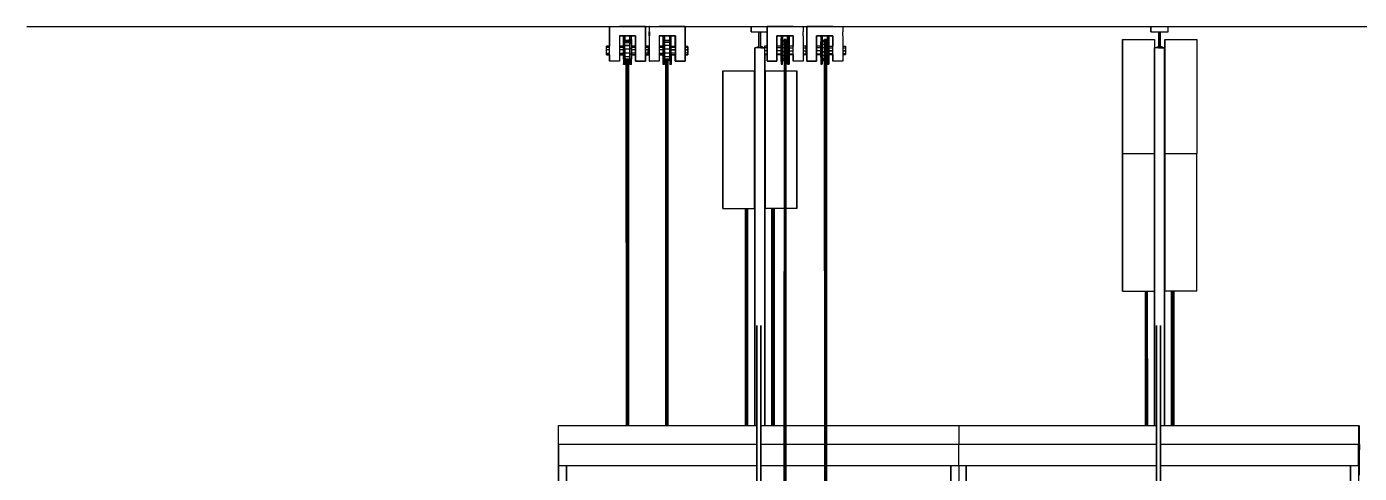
# Model space of a CAD drawing. Extents: x -32 to 51.8, y -51.6 to -5.5.
# Drawn here: x -32.04 to -18.73, y -42.72 to -38.26 of the extents above; entities that cross this region are included whole.
import ezdxf

# ---------------------------------------------------------------- set-up
doc = ezdxf.new("R2010")
doc.units = 0
doc.header["$MEASUREMENT"] = 0
doc.layers.get('0').update_dxf_attribs({"linetype": 'CONTINUOUS'})

msp = doc.modelspace()

# ---------------------------------------------------------------- linework, layer by layer
at = {"linetype": 'ByBlock'}
msp.add_line((-32.039, -38.257), (38.546, -38.257), dxfattribs=at)
for p, q in [((-26.217, -38.309), (-26.217, -38.257)), ((-26.217, -38.257), (-26.118, -38.257)), ((-26.217, -38.257), (-26.217, -38.309)), ((-26.217, -38.257), (-26.217, -38.257)), ((-26.217, -38.309), (-26.217, -38.349)), ((-26.217, -38.349), (-26.217, -38.309)), ((-26.118, -38.257), (-25.956, -38.257)), ((-25.956, -38.257), (-26.118, -38.257)), ((-25.956, -38.257), (-25.857, -38.257)), ((-25.857, -38.257), (-25.956, -38.257)), ((-25.857, -38.257), (-25.857, -38.309)), ((-25.857, -38.309), (-25.857, -38.257)), ((-25.857, -38.257), (-25.857, -38.257)), ((-25.857, -38.309), (-25.857, -38.349)), ((-25.857, -38.349), (-25.857, -38.309)), ((-25.82, -38.257), (-25.82, -38.309)), ((-25.819, -38.257), (-25.82, -38.257)), ((-25.82, -38.349), (-25.82, -38.309)), ((-25.819, -38.309), (-25.819, -38.257)), ((-25.819, -38.257), (-25.721, -38.257)), ((-25.819, -38.309), (-25.819, -38.349)), ((-25.721, -38.257), (-25.559, -38.257)), ((-25.559, -38.257), (-25.721, -38.257)), ((-25.559, -38.257), (-25.46, -38.257)), ((-25.46, -38.257), (-25.559, -38.257)), ((-25.46, -38.257), (-25.46, -38.309)), ((-25.46, -38.309), (-25.46, -38.257)), ((-25.46, -38.257), (-25.46, -38.257)), ((-25.46, -38.309), (-25.46, -38.349)), ((-25.46, -38.349), (-25.46, -38.309)), ((-24.803, -38.257), (-24.803, -38.269)), ((-24.803, -38.269), (-24.803, -38.257)), ((-24.803, -38.269), (-24.803, -38.257)), ((-24.803, -38.257), (-24.803, -38.269)), ((-24.803, -38.257), (-24.803, -38.269)), ((-24.803, -38.269), (-24.803, -38.309)), ((-24.803, -38.309), (-24.803, -38.269)), ((-24.803, -38.309), (-24.803, -38.269)), ((-24.803, -38.269), (-24.803, -38.309)), ((-24.803, -38.269), (-24.803, -38.309)), ((-24.803, -38.309), (-24.803, -38.309)), ((-24.803, -38.309), (-24.803, -38.309)), ((-24.803, -38.309), (-24.644, -38.309)), ((-24.803, -38.309), (-24.803, -38.309)), ((-24.803, -38.309), (-24.803, -38.309)), ((-24.724, -38.309), (-24.724, -38.459)), ((-24.724, -38.459), (-24.724, -38.309)), ((-24.724, -38.309), (-24.724, -38.459)), ((-24.724, -38.309), (-24.724, -38.459)), ((-24.707, -38.459), (-24.707, -38.309)), ((-24.644, -38.257), (-24.644, -38.257)), ((-24.644, -38.257), (-24.644, -38.309)), ((-24.644, -38.309), (-24.644, -38.257)), ((-24.644, -38.257), (-24.644, -38.257)), ((-24.644, -38.257), (-24.644, -38.309)), ((-24.644, -38.309), (-24.644, -38.257)), ((-24.644, -38.257), (-24.545, -38.257)), ((-24.545, -38.257), (-24.644, -38.257)), ((-24.644, -38.257), (-24.644, -38.257)), ((-24.644, -38.349), (-24.644, -38.309)), ((-24.644, -38.309), (-24.644, -38.349)), ((-24.644, -38.349), (-24.644, -38.309)), ((-24.545, -38.257), (-24.383, -38.257)), ((-24.383, -38.257), (-24.545, -38.257)), ((-24.383, -38.257), (-24.284, -38.257)), ((-24.284, -38.257), (-24.284, -38.309)), ((-24.284, -38.349), (-24.284, -38.309)), ((-24.247, -38.257), (-24.247, -38.309)), ((-24.247, -38.309), (-24.247, -38.257)), ((-24.247, -38.257), (-24.246, -38.257)), ((-24.247, -38.349), (-24.247, -38.309)), ((-24.246, -38.257), (-24.246, -38.257)), ((-24.246, -38.257), (-24.246, -38.309)), ((-24.246, -38.309), (-24.246, -38.257)), ((-24.246, -38.257), (-24.148, -38.257)), ((-24.148, -38.257), (-24.246, -38.257)), ((-24.246, -38.257), (-24.246, -38.257)), ((-24.246, -38.309), (-24.246, -38.349)), ((-24.246, -38.349), (-24.246, -38.309)), ((-24.148, -38.257), (-23.986, -38.257)), ((-23.986, -38.257), (-24.148, -38.257)), ((-23.986, -38.257), (-23.887, -38.257)), ((-23.887, -38.257), (-23.887, -38.309)), ((-23.887, -38.349), (-23.887, -38.309)), ((-20.809, -38.257), (-20.809, -38.269)), ((-20.809, -38.269), (-20.809, -38.257)), ((-20.809, -38.269), (-20.809, -38.257)), ((-20.809, -38.269), (-20.809, -38.257)), ((-20.809, -38.257), (-20.809, -38.269)), ((-20.809, -38.257), (-20.809, -38.269)), ((-20.809, -38.269), (-20.809, -38.309)), ((-20.809, -38.309), (-20.809, -38.269)), ((-20.809, -38.309), (-20.809, -38.269)), ((-20.809, -38.309), (-20.809, -38.269)), ((-20.809, -38.269), (-20.809, -38.309)), ((-20.809, -38.269), (-20.809, -38.309)), ((-20.809, -38.309), (-20.809, -38.309)), ((-20.809, -38.309), (-20.809, -38.309)), ((-20.809, -38.309), (-20.809, -38.309)), ((-20.809, -38.309), (-20.636, -38.309)), ((-20.809, -38.309), (-20.809, -38.309)), ((-20.809, -38.309), (-20.809, -38.309)), ((-20.731, -38.459), (-20.731, -38.309)), ((-20.731, -38.309), (-20.731, -38.459)), ((-20.731, -38.309), (-20.731, -38.459)), ((-20.731, -38.309), (-20.731, -38.459)), ((-20.714, -38.459), (-20.714, -38.309)), ((-20.636, -38.269), (-20.636, -38.257)), ((-20.636, -38.309), (-20.636, -38.269)), ((-26.217, -38.453), (-26.246, -38.453)), ((-26.246, -38.461), (-26.246, -38.453)), ((-26.217, -38.461), (-26.246, -38.461)), ((-26.246, -38.49), (-26.246, -38.461)), ((-26.246, -38.461), (-26.217, -38.461)), ((-26.217, -38.603), (-26.217, -38.349)), ((-26.217, -38.349), (-26.217, -38.453)), ((-25.956, -38.349), (-26.118, -38.349)), ((-26.118, -38.349), (-26.118, -38.603)), ((-26.118, -38.349), (-25.956, -38.349)), ((-25.957, -38.349), (-26.118, -38.349)), ((-26.118, -38.349), (-25.957, -38.349)), ((-26.079, -38.453), (-26.118, -38.453)), ((-26.079, -38.461), (-26.118, -38.461)), ((-26.118, -38.461), (-26.079, -38.461)), ((-26.065, -38.356), (-26.079, -38.356)), ((-26.079, -38.361), (-26.079, -38.356)), ((-26.065, -38.361), (-26.079, -38.361)), ((-26.079, -38.384), (-26.079, -38.361)), ((-26.079, -38.374), (-26.079, -38.409)), ((-26.065, -38.384), (-26.079, -38.384)), ((-26.079, -38.426), (-26.079, -38.384)), ((-26.079, -38.409), (-26.079, -38.409)), ((-26.079, -38.409), (-26.079, -38.453)), ((-26.065, -38.426), (-26.079, -38.426)), ((-26.079, -38.477), (-26.079, -38.426)), ((-26.079, -38.461), (-26.079, -38.453)), ((-26.079, -38.461), (-26.079, -38.461)), ((-26.065, -38.356), (-26.065, -38.361)), ((-26.065, -38.361), (-26.065, -38.356)), ((-26.065, -38.361), (-26.065, -38.384)), ((-26.065, -38.384), (-26.065, -38.361)), ((-26.065, -38.426), (-26.065, -38.384)), ((-26.014, -38.395), (-26.065, -38.395)), ((-26.014, -38.398), (-26.065, -38.398)), ((-26.065, -38.398), (-26.014, -38.398)), ((-26.014, -38.415), (-26.065, -38.415)), ((-26.065, -38.415), (-26.014, -38.415)), ((-26.065, -38.477), (-26.065, -38.426)), ((-26.065, -38.445), (-26.014, -38.445)), ((-26.014, -38.445), (-26.065, -38.445)), ((-26.05, -38.395), (-26.05, -38.391)), ((-26.05, -38.395), (-26.05, -38.391)), ((-26.05, -38.391), (-26.046, -38.391)), ((-26.046, -38.391), (-26.038, -38.391)), ((-26.046, -38.395), (-26.046, -38.391)), ((-26.046, -38.395), (-26.046, -38.391)), ((-26.038, -38.391), (-26.03, -38.391)), ((-26.038, -38.391), (-26.038, -38.395)), ((-26.038, -38.391), (-26.038, -38.395)), ((-26.027, -38.391), (-26.03, -38.391)), ((-26.03, -38.391), (-26.03, -38.395)), ((-26.03, -38.391), (-26.03, -38.395)), ((-26.027, -38.391), (-26.027, -38.395)), ((-25.999, -38.356), (-26.014, -38.356)), ((-26.014, -38.361), (-26.014, -38.356)), ((-25.999, -38.361), (-26.014, -38.361)), ((-26.014, -38.384), (-26.014, -38.361)), ((-26.014, -38.374), (-26.014, -38.395)), ((-25.999, -38.384), (-26.014, -38.384)), ((-26.014, -38.426), (-26.014, -38.384)), ((-26.014, -38.398), (-26.014, -38.395)), ((-26.014, -38.415), (-26.014, -38.398)), ((-26.014, -38.398), (-26.014, -38.415)), ((-25.999, -38.426), (-26.014, -38.426)), ((-26.014, -38.477), (-26.014, -38.426)), ((-25.999, -38.361), (-25.999, -38.356)), ((-25.999, -38.384), (-25.999, -38.361)), ((-25.999, -38.426), (-25.999, -38.384)), ((-25.999, -38.384), (-25.999, -38.426)), ((-25.999, -38.477), (-25.999, -38.426)), ((-25.999, -38.426), (-25.999, -38.477)), ((-25.999, -38.453), (-25.956, -38.453)), ((-25.956, -38.453), (-25.999, -38.453)), ((-25.999, -38.461), (-25.956, -38.461)), ((-25.956, -38.461), (-25.999, -38.461)), ((-25.957, -38.453), (-25.957, -38.349)), ((-25.957, -38.349), (-25.957, -38.453)), ((-25.956, -38.603), (-25.956, -38.349)), ((-25.956, -38.349), (-25.956, -38.603)), ((-25.857, -38.349), (-25.857, -38.603)), ((-25.857, -38.603), (-25.857, -38.349)), ((-25.857, -38.453), (-25.832, -38.453)), ((-25.832, -38.453), (-25.857, -38.453)), ((-25.857, -38.461), (-25.832, -38.461)), ((-25.832, -38.461), (-25.857, -38.461)), ((-25.819, -38.453), (-25.832, -38.453)), ((-25.832, -38.461), (-25.832, -38.453)), ((-25.819, -38.461), (-25.832, -38.461)), ((-25.832, -38.461), (-25.819, -38.461)), ((-25.832, -38.461), (-25.832, -38.49)), ((-25.82, -38.349), (-25.82, -38.453)), ((-25.819, -38.603), (-25.819, -38.349)), ((-25.559, -38.349), (-25.721, -38.349)), ((-25.721, -38.349), (-25.721, -38.603)), ((-25.721, -38.349), (-25.559, -38.349)), ((-25.56, -38.349), (-25.721, -38.349)), ((-25.721, -38.349), (-25.56, -38.349)), ((-25.682, -38.453), (-25.721, -38.453)), ((-25.682, -38.461), (-25.721, -38.461)), ((-25.721, -38.461), (-25.682, -38.461)), ((-25.668, -38.356), (-25.682, -38.356)), ((-25.682, -38.356), (-25.682, -38.374)), ((-25.682, -38.361), (-25.682, -38.356)), ((-25.682, -38.374), (-25.682, -38.356)), ((-25.682, -38.356), (-25.682, -38.361)), ((-25.682, -38.384), (-25.682, -38.361)), ((-25.682, -38.361), (-25.668, -38.361)), ((-25.668, -38.361), (-25.682, -38.361)), ((-25.682, -38.361), (-25.682, -38.384)), ((-25.682, -38.374), (-25.682, -38.374)), ((-25.682, -38.409), (-25.682, -38.374)), ((-25.682, -38.374), (-25.682, -38.374)), ((-25.682, -38.374), (-25.682, -38.409)), ((-25.668, -38.384), (-25.682, -38.384)), ((-25.682, -38.426), (-25.682, -38.384)), ((-25.682, -38.409), (-25.682, -38.409)), ((-25.682, -38.409), (-25.682, -38.453)), ((-25.682, -38.453), (-25.682, -38.409)), ((-25.682, -38.409), (-25.682, -38.409)), ((-25.668, -38.426), (-25.682, -38.426)), ((-25.682, -38.477), (-25.682, -38.426)), ((-25.682, -38.426), (-25.668, -38.426)), ((-25.682, -38.453), (-25.682, -38.461)), ((-25.682, -38.459), (-25.682, -38.459)), ((-25.682, -38.461), (-25.682, -38.49)), ((-25.668, -38.361), (-25.668, -38.356)), ((-25.668, -38.361), (-25.668, -38.384)), ((-25.668, -38.361), (-25.668, -38.361)), ((-25.668, -38.384), (-25.668, -38.361)), ((-25.668, -38.361), (-25.668, -38.361)), ((-25.668, -38.426), (-25.668, -38.384)), ((-25.616, -38.395), (-25.668, -38.395)), ((-25.668, -38.398), (-25.668, -38.395)), ((-25.616, -38.398), (-25.668, -38.398)), ((-25.668, -38.415), (-25.668, -38.398)), ((-25.616, -38.415), (-25.668, -38.415)), ((-25.668, -38.477), (-25.668, -38.426)), ((-25.668, -38.426), (-25.668, -38.477)), ((-25.616, -38.445), (-25.668, -38.445)), ((-25.655, -38.395), (-25.655, -38.391)), ((-25.655, -38.395), (-25.655, -38.391)), ((-25.655, -38.391), (-25.652, -38.391)), ((-25.652, -38.391), (-25.644, -38.391)), ((-25.652, -38.391), (-25.652, -38.395)), ((-25.652, -38.395), (-25.652, -38.391)), ((-25.644, -38.391), (-25.636, -38.391)), ((-25.644, -38.391), (-25.644, -38.395)), ((-25.644, -38.391), (-25.644, -38.395)), ((-25.633, -38.391), (-25.636, -38.391)), ((-25.636, -38.391), (-25.636, -38.395)), ((-25.636, -38.391), (-25.636, -38.395)), ((-25.633, -38.391), (-25.633, -38.395)), ((-25.616, -38.356), (-25.616, -38.361)), ((-25.602, -38.356), (-25.616, -38.356)), ((-25.616, -38.356), (-25.616, -38.374)), ((-25.616, -38.361), (-25.616, -38.356)), ((-25.616, -38.361), (-25.616, -38.384)), ((-25.602, -38.361), (-25.616, -38.361)), ((-25.616, -38.384), (-25.616, -38.361)), ((-25.616, -38.374), (-25.616, -38.374)), ((-25.616, -38.374), (-25.616, -38.395)), ((-25.616, -38.384), (-25.616, -38.426)), ((-25.602, -38.384), (-25.616, -38.384)), ((-25.616, -38.426), (-25.616, -38.384)), ((-25.616, -38.395), (-25.616, -38.398)), ((-25.616, -38.398), (-25.616, -38.415)), ((-25.616, -38.409), (-25.616, -38.409)), ((-25.616, -38.415), (-25.616, -38.445)), ((-25.616, -38.426), (-25.616, -38.477)), ((-25.602, -38.426), (-25.616, -38.426)), ((-25.616, -38.477), (-25.616, -38.426)), ((-25.616, -38.445), (-25.616, -38.482)), ((-25.616, -38.459), (-25.616, -38.459)), ((-25.602, -38.361), (-25.602, -38.356)), ((-25.602, -38.384), (-25.602, -38.361)), ((-25.602, -38.426), (-25.602, -38.384)), ((-25.602, -38.477), (-25.602, -38.426)), ((-25.602, -38.453), (-25.559, -38.453)), ((-25.602, -38.461), (-25.559, -38.461)), ((-25.559, -38.461), (-25.602, -38.461)), ((-25.56, -38.453), (-25.56, -38.349)), ((-25.56, -38.349), (-25.56, -38.453)), ((-25.559, -38.603), (-25.559, -38.349)), ((-25.559, -38.349), (-25.559, -38.603)), ((-25.46, -38.349), (-25.46, -38.603)), ((-25.46, -38.603), (-25.46, -38.349)), ((-25.46, -38.453), (-25.435, -38.453)), ((-25.46, -38.461), (-25.435, -38.461)), ((-25.435, -38.461), (-25.46, -38.461)), ((-25.435, -38.461), (-25.435, -38.453)), ((-25.435, -38.461), (-25.435, -38.49)), ((-25.435, -38.49), (-25.435, -38.461)), ((-25.435, -38.461), (-25.435, -38.461)), ((-24.766, -38.469), (-24.766, -38.469)), ((-24.766, -38.469), (-24.766, -42.24)), ((-24.766, -42.24), (-24.766, -38.469)), ((-24.726, -38.469), (-24.766, -38.469)), ((-24.766, -38.469), (-24.766, -38.469)), ((-24.766, -42.24), (-24.766, -38.469)), ((-24.766, -42.24), (-24.766, -38.469)), ((-24.742, -38.469), (-24.742, -38.459)), ((-24.742, -38.459), (-24.724, -38.459)), ((-24.742, -38.459), (-24.742, -38.459)), ((-24.742, -38.459), (-24.742, -38.469)), ((-24.742, -38.469), (-24.742, -38.459)), ((-24.706, -38.469), (-24.726, -38.469)), ((-24.69, -38.459), (-24.707, -38.459)), ((-24.707, -38.459), (-24.69, -38.459)), ((-24.707, -38.459), (-24.69, -38.459)), ((-24.67, -38.469), (-24.706, -38.469)), ((-24.706, -38.469), (-24.67, -38.469)), ((-24.69, -38.459), (-24.69, -38.469)), ((-24.69, -38.469), (-24.69, -38.459)), ((-24.67, -38.452), (-24.67, -38.468)), ((-24.644, -38.452), (-24.67, -38.452)), ((-24.67, -38.468), (-24.67, -38.499)), ((-24.644, -38.468), (-24.67, -38.468)), ((-24.644, -38.349), (-24.644, -38.452)), ((-24.644, -38.452), (-24.644, -38.349)), ((-24.644, -38.349), (-24.644, -38.603)), ((-24.644, -38.603), (-24.644, -38.349)), ((-24.545, -38.349), (-24.384, -38.349)), ((-24.545, -38.603), (-24.545, -38.349)), ((-24.384, -38.349), (-24.545, -38.349)), ((-24.545, -38.349), (-24.383, -38.349)), ((-24.383, -38.349), (-24.545, -38.349)), ((-24.545, -38.349), (-24.545, -38.603)), ((-24.504, -38.452), (-24.545, -38.452)), ((-24.504, -38.468), (-24.545, -38.468)), ((-24.504, -38.355), (-24.504, -38.373)), ((-24.504, -38.355), (-24.489, -38.355)), ((-24.504, -38.373), (-24.504, -38.408)), ((-24.504, -38.383), (-24.504, -38.373)), ((-24.489, -38.373), (-24.504, -38.373)), ((-24.504, -38.408), (-24.504, -38.373)), ((-24.504, -38.425), (-24.504, -38.383)), ((-24.504, -38.383), (-24.504, -38.383)), ((-24.504, -38.408), (-24.504, -38.457)), ((-24.489, -38.408), (-24.504, -38.408)), ((-24.504, -38.457), (-24.504, -38.408)), ((-24.504, -38.452), (-24.504, -38.425)), ((-24.504, -38.425), (-24.504, -38.425)), ((-24.504, -38.425), (-24.504, -38.452)), ((-24.504, -38.46), (-24.504, -38.452)), ((-24.504, -38.468), (-24.504, -38.452)), ((-24.504, -38.457), (-24.504, -38.512)), ((-24.489, -38.457), (-24.504, -38.457)), ((-24.504, -38.512), (-24.504, -38.457)), ((-24.504, -38.499), (-24.504, -38.468)), ((-24.489, -38.355), (-24.489, -38.373)), ((-24.489, -38.373), (-24.489, -38.408)), ((-24.489, -38.408), (-24.489, -38.373)), ((-24.489, -38.393), (-24.474, -38.393)), ((-24.474, -38.407), (-24.489, -38.407)), ((-24.489, -38.407), (-24.474, -38.407)), ((-24.489, -38.408), (-24.489, -38.457)), ((-24.489, -38.457), (-24.489, -38.408)), ((-24.489, -38.432), (-24.474, -38.432)), ((-24.489, -38.512), (-24.489, -38.457)), ((-24.489, -38.457), (-24.489, -38.512)), ((-24.474, -38.468), (-24.489, -38.468)), ((-24.489, -38.507), (-24.489, -38.468)), ((-24.474, -38.384), (-24.475, -43.107)), ((-24.471, -38.384), (-24.475, -43.107)), ((-24.474, -38.384), (-24.471, -38.384)), ((-24.471, -38.384), (-24.472, -43.108)), ((-24.463, -38.384), (-24.472, -43.108)), ((-24.463, -38.384), (-24.471, -38.384)), ((-24.463, -38.384), (-24.464, -43.113)), ((-24.464, -43.113), (-24.455, -38.384)), ((-24.455, -38.384), (-24.463, -38.384)), ((-24.456, -43.122), (-24.452, -38.384)), ((-24.456, -43.122), (-24.455, -38.384)), ((-24.452, -38.384), (-24.455, -38.384)), ((-24.452, -43.128), (-24.452, -38.384)), ((-24.452, -38.393), (-24.438, -38.393)), ((-24.438, -38.407), (-24.452, -38.407)), ((-24.452, -38.407), (-24.438, -38.407)), ((-24.452, -38.432), (-24.438, -38.432)), ((-24.438, -38.468), (-24.452, -38.468)), ((-24.438, -38.355), (-24.424, -38.355)), ((-24.438, -38.373), (-24.438, -38.355)), ((-24.438, -38.355), (-24.438, -38.373)), ((-24.438, -38.373), (-24.424, -38.373)), ((-24.438, -38.408), (-24.438, -38.373)), ((-24.438, -38.373), (-24.438, -38.408)), ((-24.438, -38.393), (-24.438, -38.383)), ((-24.438, -38.408), (-24.438, -38.432)), ((-24.438, -38.408), (-24.424, -38.408)), ((-24.438, -38.457), (-24.438, -38.408)), ((-24.438, -38.408), (-24.438, -38.457)), ((-24.438, -38.425), (-24.438, -38.425)), ((-24.438, -38.432), (-24.438, -38.468)), ((-24.438, -38.457), (-24.424, -38.457)), ((-24.438, -38.512), (-24.438, -38.457)), ((-24.438, -38.457), (-24.438, -38.512)), ((-24.438, -38.468), (-24.438, -38.507)), ((-24.424, -38.355), (-24.424, -38.373)), ((-24.424, -38.36), (-24.424, -38.355)), ((-24.424, -38.373), (-24.424, -38.355)), ((-24.424, -38.373), (-24.424, -38.408)), ((-24.424, -38.408), (-24.424, -38.373)), ((-24.424, -38.408), (-24.424, -38.457)), ((-24.424, -38.457), (-24.424, -38.408)), ((-24.383, -38.452), (-24.424, -38.452)), ((-24.424, -38.457), (-24.424, -38.512)), ((-24.424, -38.512), (-24.424, -38.457)), ((-24.424, -38.468), (-24.383, -38.468)), ((-24.384, -38.349), (-24.384, -38.452)), ((-24.383, -38.603), (-24.383, -38.349)), ((-24.284, -38.349), (-24.284, -38.603)), ((-24.257, -38.452), (-24.284, -38.452)), ((-24.284, -38.468), (-24.257, -38.468)), ((-24.246, -38.452), (-24.257, -38.452)), ((-24.257, -38.452), (-24.257, -38.468)), ((-24.257, -38.46), (-24.257, -38.452)), ((-24.246, -38.468), (-24.257, -38.468)), ((-24.257, -38.468), (-24.257, -38.499)), ((-24.247, -38.349), (-24.247, -38.452)), ((-24.247, -38.452), (-24.247, -38.349)), ((-24.246, -38.349), (-24.246, -38.603)), ((-24.246, -38.603), (-24.246, -38.349)), ((-24.148, -38.349), (-23.987, -38.349)), ((-24.148, -38.603), (-24.148, -38.349)), ((-23.987, -38.349), (-24.148, -38.349)), ((-24.148, -38.349), (-23.986, -38.349)), ((-23.986, -38.349), (-24.148, -38.349)), ((-24.148, -38.349), (-24.148, -38.603)), ((-24.106, -38.452), (-24.148, -38.452)), ((-24.106, -38.468), (-24.148, -38.468)), ((-24.106, -38.355), (-24.106, -38.373)), ((-24.106, -38.36), (-24.106, -38.355)), ((-24.106, -38.355), (-24.092, -38.355)), ((-24.106, -38.373), (-24.106, -38.408)), ((-24.092, -38.373), (-24.106, -38.373)), ((-24.106, -38.408), (-24.106, -38.457)), ((-24.106, -38.425), (-24.106, -38.408)), ((-24.092, -38.408), (-24.106, -38.408)), ((-24.106, -38.457), (-24.106, -38.408)), ((-24.106, -38.452), (-24.106, -38.425)), ((-24.106, -38.425), (-24.106, -38.425)), ((-24.106, -38.425), (-24.106, -38.452)), ((-24.106, -38.468), (-24.106, -38.452)), ((-24.106, -38.457), (-24.106, -38.512)), ((-24.092, -38.457), (-24.106, -38.457)), ((-24.106, -38.512), (-24.106, -38.457)), ((-24.106, -38.499), (-24.106, -38.468)), ((-24.092, -38.355), (-24.092, -38.373)), ((-24.092, -38.373), (-24.092, -38.355)), ((-24.092, -38.373), (-24.092, -38.408)), ((-24.092, -38.408), (-24.092, -38.373)), ((-24.092, -38.393), (-24.071, -38.393)), ((-24.092, -38.407), (-24.071, -38.407)), ((-24.071, -38.407), (-24.092, -38.407)), ((-24.092, -38.408), (-24.092, -38.457)), ((-24.092, -38.457), (-24.092, -38.408)), ((-24.092, -38.432), (-24.071, -38.432)), ((-24.092, -38.512), (-24.092, -38.457)), ((-24.092, -38.457), (-24.092, -38.512)), ((-24.071, -38.468), (-24.092, -38.468)), ((-24.067, -43.133), (-24.071, -38.384)), ((-24.071, -38.384), (-24.07, -43.133)), ((-24.071, -38.384), (-24.068, -38.384)), ((-24.068, -38.384), (-24.071, -38.384)), ((-24.06, -38.384), (-24.071, -38.384)), ((-24.071, -38.384), (-24.06, -38.384)), ((-24.048, -38.384), (-24.071, -38.384)), ((-24.059, -43.133), (-24.068, -38.384)), ((-24.068, -38.384), (-24.067, -43.133)), ((-24.068, -38.384), (-24.06, -38.384)), ((-24.06, -38.384), (-24.068, -38.384)), ((-24.051, -43.122), (-24.06, -38.384)), ((-24.06, -38.384), (-24.059, -43.133)), ((-24.052, -38.384), (-24.06, -38.384)), ((-24.06, -38.384), (-24.048, -38.384)), ((-24.06, -38.384), (-24.048, -38.384)), ((-24.06, -38.384), (-24.052, -38.384)), ((-24.051, -43.122), (-24.052, -38.384)), ((-24.047, -43.118), (-24.052, -38.384)), ((-24.048, -38.384), (-24.052, -38.384)), ((-24.052, -38.384), (-24.048, -38.384)), ((-24.047, -43.118), (-24.048, -38.384)), ((-24.048, -38.393), (-24.041, -38.393)), ((-24.048, -38.407), (-24.041, -38.407)), ((-24.041, -38.407), (-24.048, -38.407)), ((-24.048, -38.432), (-24.041, -38.432)), ((-24.041, -38.468), (-24.048, -38.468)), ((-24.026, -38.355), (-24.041, -38.355)), ((-24.041, -38.373), (-24.041, -38.355)), ((-24.041, -38.36), (-24.041, -38.355)), ((-24.041, -38.355), (-24.041, -38.373)), ((-24.041, -38.383), (-24.041, -38.36)), ((-24.041, -38.373), (-24.026, -38.373)), ((-24.041, -38.408), (-24.041, -38.373)), ((-24.041, -38.373), (-24.041, -38.408)), ((-24.041, -38.408), (-24.041, -38.432)), ((-24.041, -38.408), (-24.026, -38.408)), ((-24.041, -38.457), (-24.041, -38.408)), ((-24.041, -38.408), (-24.041, -38.457)), ((-24.041, -38.425), (-24.041, -38.425)), ((-24.041, -38.425), (-24.041, -38.425)), ((-24.041, -38.432), (-24.041, -38.468)), ((-24.041, -38.457), (-24.026, -38.457)), ((-24.041, -38.512), (-24.041, -38.457)), ((-24.041, -38.457), (-24.041, -38.512)), ((-24.041, -38.468), (-24.041, -38.507)), ((-24.026, -38.355), (-24.026, -38.373)), ((-24.026, -38.36), (-24.026, -38.355)), ((-24.026, -38.373), (-24.026, -38.355)), ((-24.026, -38.373), (-24.026, -38.408)), ((-24.026, -38.408), (-24.026, -38.373)), ((-24.026, -38.408), (-24.026, -38.457)), ((-24.026, -38.457), (-24.026, -38.408)), ((-24.026, -38.452), (-23.986, -38.452)), ((-24.026, -38.457), (-24.026, -38.512)), ((-24.026, -38.512), (-24.026, -38.457)), ((-24.026, -38.468), (-23.986, -38.468)), ((-23.987, -38.349), (-23.987, -38.452)), ((-23.986, -38.603), (-23.986, -38.349)), ((-23.887, -38.349), (-23.887, -38.603)), ((-23.887, -38.452), (-23.859, -38.452)), ((-23.887, -38.468), (-23.859, -38.468)), ((-23.859, -38.452), (-23.859, -38.468)), ((-23.859, -38.46), (-23.859, -38.452)), ((-23.859, -38.468), (-23.859, -38.499)), ((-21.092, -39.758), (-21.092, -38.384)), ((-21.092, -38.384), (-21.092, -39.758)), ((-21.092, -38.384), (-21.092, -38.384)), ((-21.092, -39.758), (-21.092, -38.384)), ((-21.092, -38.384), (-20.774, -38.384)), ((-21.092, -38.384), (-21.092, -38.384)), ((-20.774, -38.384), (-20.774, -39.523)), ((-20.774, -38.384), (-20.774, -39.523)), ((-20.732, -38.469), (-20.772, -38.469)), ((-20.772, -38.469), (-20.772, -38.469)), ((-20.772, -42.24), (-20.772, -38.469)), ((-20.772, -42.24), (-20.772, -38.469)), ((-20.772, -38.469), (-20.772, -38.469)), ((-20.772, -38.469), (-20.772, -38.469)), ((-20.772, -38.469), (-20.772, -42.24)), ((-20.772, -42.24), (-20.772, -38.469)), ((-20.772, -42.24), (-20.772, -38.469)), ((-20.748, -38.469), (-20.748, -38.459)), ((-20.748, -38.459), (-20.731, -38.459)), ((-20.748, -38.459), (-20.748, -38.459)), ((-20.748, -38.459), (-20.748, -38.469)), ((-20.748, -38.469), (-20.748, -38.459)), ((-20.712, -38.469), (-20.732, -38.469)), ((-20.732, -38.469), (-20.712, -38.469)), ((-20.714, -38.459), (-20.696, -38.459)), ((-20.714, -38.459), (-20.696, -38.459)), ((-20.696, -38.459), (-20.714, -38.459)), ((-20.714, -38.459), (-20.696, -38.459)), ((-20.672, -38.469), (-20.712, -38.469)), ((-20.712, -38.469), (-20.672, -38.469)), ((-20.696, -38.459), (-20.696, -38.469)), ((-20.672, -38.469), (-20.672, -42.24)), ((-20.672, -42.24), (-20.672, -38.469)), ((-20.67, -38.384), (-20.352, -38.384)), ((-20.67, -39.758), (-20.67, -38.384)), ((-20.67, -38.384), (-20.67, -38.384)), ((-20.67, -39.758), (-20.67, -38.384)), ((-20.67, -38.384), (-20.67, -39.758)), ((-20.67, -38.384), (-20.67, -38.384)), ((-20.352, -38.384), (-20.352, -39.523)), ((-20.352, -38.384), (-20.352, -39.523)), ((-26.246, -38.521), (-26.246, -38.49)), ((-26.217, -38.49), (-26.246, -38.49)), ((-26.246, -38.521), (-26.217, -38.521)), ((-26.246, -38.537), (-26.246, -38.521)), ((-26.246, -38.537), (-26.217, -38.537)), ((-26.217, -38.537), (-26.246, -38.537)), ((-26.217, -38.537), (-26.217, -38.603)), ((-26.118, -38.603), (-26.217, -38.603)), ((-26.217, -38.603), (-26.217, -38.603)), ((-26.079, -38.49), (-26.118, -38.49)), ((-26.118, -38.521), (-26.079, -38.521)), ((-26.118, -38.537), (-26.079, -38.537)), ((-26.079, -38.537), (-26.118, -38.537)), ((-26.065, -38.477), (-26.079, -38.477)), ((-26.079, -38.532), (-26.079, -38.477)), ((-26.079, -38.521), (-26.079, -38.49)), ((-26.065, -38.532), (-26.079, -38.532)), ((-26.079, -38.581), (-26.079, -38.532)), ((-26.079, -38.537), (-26.079, -38.564)), ((-26.079, -38.564), (-26.079, -38.564)), ((-26.079, -38.564), (-26.079, -38.606)), ((-26.065, -38.581), (-26.079, -38.581)), ((-26.079, -38.581), (-26.079, -38.616)), ((-26.065, -38.532), (-26.065, -38.477)), ((-26.065, -38.477), (-26.065, -38.532)), ((-26.014, -38.482), (-26.065, -38.482)), ((-26.014, -38.521), (-26.065, -38.521)), ((-26.065, -38.581), (-26.065, -38.532)), ((-26.065, -38.532), (-26.065, -38.581)), ((-26.014, -38.557), (-26.065, -38.557)), ((-26.065, -38.616), (-26.065, -38.581)), ((-26.065, -38.581), (-26.065, -38.616)), ((-26.014, -38.582), (-26.065, -38.582)), ((-26.065, -38.582), (-26.014, -38.582)), ((-26.014, -38.596), (-26.065, -38.596)), ((-26.049, -42.24), (-26.05, -38.596)), ((-26.046, -42.24), (-26.049, -38.596)), ((-26.046, -42.24), (-26.046, -38.596)), ((-26.039, -42.24), (-26.046, -38.596)), ((-26.038, -38.596), (-26.031, -42.24)), ((-26.038, -38.596), (-26.038, -42.24)), ((-26.03, -38.596), (-26.027, -42.24)), ((-26.03, -38.596), (-26.03, -42.24)), ((-26.027, -38.596), (-26.027, -42.24)), ((-25.999, -38.477), (-26.014, -38.477)), ((-26.014, -38.532), (-26.014, -38.477)), ((-26.014, -38.521), (-26.014, -38.482)), ((-25.999, -38.532), (-26.014, -38.532)), ((-26.014, -38.581), (-26.014, -38.532)), ((-25.999, -38.581), (-26.014, -38.581)), ((-26.014, -38.581), (-26.014, -38.616)), ((-26.014, -38.596), (-26.014, -38.582)), ((-26.014, -38.582), (-26.014, -38.596)), ((-26.014, -38.596), (-26.014, -38.606)), ((-25.999, -38.532), (-25.999, -38.477)), ((-25.999, -38.477), (-25.999, -38.532)), ((-25.956, -38.49), (-25.999, -38.49)), ((-25.956, -38.521), (-25.999, -38.521)), ((-25.999, -38.581), (-25.999, -38.532)), ((-25.999, -38.532), (-25.999, -38.581)), ((-25.956, -38.537), (-25.999, -38.537)), ((-25.999, -38.537), (-25.956, -38.537)), ((-25.999, -38.616), (-25.999, -38.581)), ((-25.957, -38.603), (-25.957, -38.537)), ((-25.957, -38.537), (-25.957, -38.603)), ((-25.957, -38.603), (-25.956, -38.603)), ((-25.857, -38.603), (-25.956, -38.603)), ((-25.956, -38.603), (-25.857, -38.603)), ((-25.832, -38.49), (-25.857, -38.49)), ((-25.832, -38.521), (-25.857, -38.521)), ((-25.832, -38.537), (-25.857, -38.537)), ((-25.857, -38.537), (-25.832, -38.537)), ((-25.857, -38.603), (-25.857, -38.603)), ((-25.819, -38.49), (-25.832, -38.49)), ((-25.832, -38.521), (-25.832, -38.49)), ((-25.832, -38.521), (-25.819, -38.521)), ((-25.832, -38.537), (-25.832, -38.521)), ((-25.832, -38.537), (-25.819, -38.537)), ((-25.819, -38.537), (-25.832, -38.537)), ((-25.82, -38.537), (-25.82, -38.603)), ((-25.82, -38.603), (-25.819, -38.603)), ((-25.721, -38.603), (-25.819, -38.603)), ((-25.682, -38.49), (-25.721, -38.49)), ((-25.721, -38.521), (-25.682, -38.521)), ((-25.721, -38.537), (-25.682, -38.537)), ((-25.682, -38.537), (-25.721, -38.537)), ((-25.682, -38.477), (-25.682, -38.532)), ((-25.668, -38.477), (-25.682, -38.477)), ((-25.682, -38.532), (-25.682, -38.477)), ((-25.682, -38.477), (-25.668, -38.477)), ((-25.682, -38.49), (-25.682, -38.521)), ((-25.682, -38.513), (-25.682, -38.513)), ((-25.682, -38.521), (-25.682, -38.537)), ((-25.682, -38.532), (-25.682, -38.581)), ((-25.668, -38.532), (-25.682, -38.532)), ((-25.682, -38.581), (-25.682, -38.532)), ((-25.682, -38.532), (-25.668, -38.532)), ((-25.682, -38.537), (-25.682, -38.564)), ((-25.682, -38.564), (-25.682, -38.537)), ((-25.682, -38.564), (-25.682, -38.564)), ((-25.682, -38.564), (-25.682, -38.606)), ((-25.682, -38.606), (-25.682, -38.564)), ((-25.682, -38.581), (-25.682, -38.616)), ((-25.668, -38.581), (-25.682, -38.581)), ((-25.682, -38.616), (-25.682, -38.581)), ((-25.682, -38.581), (-25.668, -38.581)), ((-25.668, -38.532), (-25.668, -38.477)), ((-25.668, -38.477), (-25.668, -38.532)), ((-25.616, -38.482), (-25.668, -38.482)), ((-25.668, -38.521), (-25.668, -38.482)), ((-25.616, -38.521), (-25.668, -38.521)), ((-25.668, -38.532), (-25.668, -38.532)), ((-25.668, -38.532), (-25.668, -38.532)), ((-25.668, -38.581), (-25.668, -38.532)), ((-25.668, -38.532), (-25.668, -38.581)), ((-25.616, -38.557), (-25.668, -38.557)), ((-25.668, -38.616), (-25.668, -38.581)), ((-25.668, -38.581), (-25.668, -38.616)), ((-25.616, -38.582), (-25.668, -38.582)), ((-25.616, -38.596), (-25.668, -38.596)), ((-25.656, -42.24), (-25.656, -38.596)), ((-25.653, -42.24), (-25.655, -38.596)), ((-25.652, -38.596), (-25.653, -42.24)), ((-25.646, -42.24), (-25.652, -38.596)), ((-25.644, -38.596), (-25.645, -42.24)), ((-25.644, -38.596), (-25.638, -42.24)), ((-25.636, -38.596), (-25.637, -42.24)), ((-25.636, -38.596), (-25.634, -42.24)), ((-25.633, -38.596), (-25.633, -42.24)), ((-25.616, -38.477), (-25.616, -38.532)), ((-25.602, -38.477), (-25.616, -38.477)), ((-25.616, -38.532), (-25.616, -38.477)), ((-25.616, -38.482), (-25.616, -38.521)), ((-25.616, -38.513), (-25.616, -38.513)), ((-25.616, -38.521), (-25.616, -38.557)), ((-25.616, -38.532), (-25.616, -38.581)), ((-25.602, -38.532), (-25.616, -38.532)), ((-25.616, -38.532), (-25.616, -38.532)), ((-25.616, -38.581), (-25.616, -38.532)), ((-25.616, -38.532), (-25.602, -38.532)), ((-25.616, -38.557), (-25.616, -38.582)), ((-25.616, -38.564), (-25.616, -38.564)), ((-25.616, -38.564), (-25.616, -38.564)), ((-25.616, -38.581), (-25.616, -38.616)), ((-25.616, -38.581), (-25.602, -38.581)), ((-25.602, -38.581), (-25.616, -38.581)), ((-25.616, -38.582), (-25.616, -38.596)), ((-25.616, -38.596), (-25.616, -38.606)), ((-25.602, -38.532), (-25.602, -38.477)), ((-25.559, -38.49), (-25.602, -38.49)), ((-25.602, -38.49), (-25.559, -38.49)), ((-25.559, -38.521), (-25.602, -38.521)), ((-25.602, -38.581), (-25.602, -38.532)), ((-25.602, -38.532), (-25.602, -38.532)), ((-25.602, -38.532), (-25.602, -38.581)), ((-25.602, -38.532), (-25.602, -38.532)), ((-25.559, -38.537), (-25.602, -38.537)), ((-25.602, -38.537), (-25.559, -38.537)), ((-25.602, -38.581), (-25.602, -38.616)), ((-25.602, -38.616), (-25.602, -38.581)), ((-25.56, -38.603), (-25.56, -38.537)), ((-25.56, -38.537), (-25.56, -38.603)), ((-25.56, -38.603), (-25.559, -38.603)), ((-25.56, -38.603), (-25.56, -38.603)), ((-25.46, -38.603), (-25.559, -38.603)), ((-25.559, -38.603), (-25.46, -38.603)), ((-25.435, -38.49), (-25.46, -38.49)), ((-25.46, -38.49), (-25.435, -38.49)), ((-25.435, -38.521), (-25.46, -38.521)), ((-25.435, -38.537), (-25.46, -38.537)), ((-25.46, -38.537), (-25.435, -38.537)), ((-25.46, -38.603), (-25.46, -38.603)), ((-25.435, -38.49), (-25.435, -38.521)), ((-25.435, -38.49), (-25.435, -38.49)), ((-25.435, -38.521), (-25.435, -38.49)), ((-25.435, -38.537), (-25.435, -38.521)), ((-25.435, -38.529), (-25.435, -38.537)), ((-24.67, -38.499), (-24.67, -38.528)), ((-24.644, -38.499), (-24.67, -38.499)), ((-24.67, -38.528), (-24.67, -38.536)), ((-24.67, -38.528), (-24.644, -38.528)), ((-24.67, -38.536), (-24.644, -38.536)), ((-24.666, -38.536), (-24.666, -42.24)), ((-24.666, -42.24), (-24.666, -38.536)), ((-24.644, -38.536), (-24.644, -38.603)), ((-24.644, -38.603), (-24.644, -38.536)), ((-24.644, -38.603), (-24.644, -38.603)), ((-24.644, -38.603), (-24.644, -38.603)), ((-24.644, -38.603), (-24.545, -38.603)), ((-24.644, -38.603), (-24.644, -38.603)), ((-24.545, -38.603), (-24.644, -38.603)), ((-24.545, -38.603), (-24.546, -38.603)), ((-24.504, -38.499), (-24.545, -38.499)), ((-24.545, -38.528), (-24.504, -38.528)), ((-24.545, -38.536), (-24.504, -38.536)), ((-24.504, -38.476), (-24.504, -38.476)), ((-24.504, -38.528), (-24.504, -38.499)), ((-24.504, -38.512), (-24.504, -38.563)), ((-24.489, -38.512), (-24.504, -38.512)), ((-24.504, -38.563), (-24.504, -38.512)), ((-24.504, -38.536), (-24.504, -38.528)), ((-24.504, -38.53), (-24.504, -38.53)), ((-24.504, -38.58), (-24.504, -38.536)), ((-24.504, -38.536), (-24.504, -38.58)), ((-24.504, -38.563), (-24.504, -38.605)), ((-24.489, -38.563), (-24.504, -38.563)), ((-24.504, -38.605), (-24.504, -38.563)), ((-24.504, -38.605), (-24.504, -38.58)), ((-24.504, -38.58), (-24.504, -38.58)), ((-24.504, -38.605), (-24.504, -38.628)), ((-24.504, -38.605), (-24.489, -38.605)), ((-24.474, -38.507), (-24.489, -38.507)), ((-24.489, -38.507), (-24.474, -38.507)), ((-24.489, -38.563), (-24.489, -38.512)), ((-24.489, -38.512), (-24.489, -38.563)), ((-24.489, -38.544), (-24.474, -38.544)), ((-24.474, -38.544), (-24.489, -38.544)), ((-24.489, -38.605), (-24.489, -38.563)), ((-24.489, -38.563), (-24.489, -38.605)), ((-24.474, -38.574), (-24.489, -38.574)), ((-24.474, -38.591), (-24.489, -38.591)), ((-24.489, -38.591), (-24.474, -38.591)), ((-24.489, -38.594), (-24.474, -38.594)), ((-24.489, -38.628), (-24.489, -38.605)), ((-24.438, -38.507), (-24.452, -38.507)), ((-24.452, -38.507), (-24.438, -38.507)), ((-24.452, -38.544), (-24.438, -38.544)), ((-24.438, -38.544), (-24.452, -38.544)), ((-24.438, -38.574), (-24.452, -38.574)), ((-24.438, -38.591), (-24.452, -38.591)), ((-24.452, -38.591), (-24.438, -38.591)), ((-24.452, -38.594), (-24.438, -38.594)), ((-24.438, -38.476), (-24.438, -38.476)), ((-24.438, -38.507), (-24.438, -38.544)), ((-24.438, -38.512), (-24.424, -38.512)), ((-24.438, -38.563), (-24.438, -38.512)), ((-24.438, -38.512), (-24.438, -38.563)), ((-24.438, -38.53), (-24.438, -38.52)), ((-24.438, -38.536), (-24.438, -38.53)), ((-24.438, -38.53), (-24.438, -38.53)), ((-24.438, -38.544), (-24.438, -38.563)), ((-24.424, -38.563), (-24.438, -38.563)), ((-24.438, -38.563), (-24.438, -38.605)), ((-24.438, -38.605), (-24.438, -38.563)), ((-24.438, -38.574), (-24.438, -38.591)), ((-24.438, -38.591), (-24.438, -38.594)), ((-24.438, -38.594), (-24.438, -38.614)), ((-24.438, -38.605), (-24.438, -38.628)), ((-24.424, -38.605), (-24.438, -38.605)), ((-24.438, -38.628), (-24.438, -38.605)), ((-24.424, -38.499), (-24.383, -38.499)), ((-24.424, -38.512), (-24.424, -38.563)), ((-24.424, -38.563), (-24.424, -38.512)), ((-24.424, -38.528), (-24.383, -38.528)), ((-24.383, -38.536), (-24.424, -38.536)), ((-24.424, -38.536), (-24.383, -38.536)), ((-24.424, -38.563), (-24.424, -38.605)), ((-24.424, -38.605), (-24.424, -38.563)), ((-24.424, -38.605), (-24.424, -38.628)), ((-24.424, -38.628), (-24.424, -38.605)), ((-24.384, -38.536), (-24.384, -38.603)), ((-24.383, -38.603), (-24.384, -38.603)), ((-24.284, -38.603), (-24.383, -38.603)), ((-24.284, -38.603), (-24.285, -38.603)), ((-24.284, -38.499), (-24.257, -38.499)), ((-24.284, -38.528), (-24.257, -38.528)), ((-24.257, -38.536), (-24.284, -38.536)), ((-24.284, -38.536), (-24.257, -38.536)), ((-24.246, -38.499), (-24.257, -38.499)), ((-24.257, -38.499), (-24.257, -38.528)), ((-24.257, -38.528), (-24.246, -38.528)), ((-24.257, -38.528), (-24.257, -38.536)), ((-24.257, -38.536), (-24.246, -38.536)), ((-24.247, -38.536), (-24.247, -38.603)), ((-24.247, -38.603), (-24.247, -38.536)), ((-24.247, -38.603), (-24.246, -38.603)), ((-24.246, -38.603), (-24.246, -38.603)), ((-24.246, -38.603), (-24.148, -38.603)), ((-24.246, -38.603), (-24.246, -38.603)), ((-24.148, -38.603), (-24.246, -38.603)), ((-24.106, -38.499), (-24.148, -38.499)), ((-24.148, -38.528), (-24.106, -38.528)), ((-24.148, -38.536), (-24.106, -38.536)), ((-24.106, -38.476), (-24.106, -38.476)), ((-24.106, -38.528), (-24.106, -38.499)), ((-24.106, -38.512), (-24.106, -38.563)), ((-24.092, -38.512), (-24.106, -38.512)), ((-24.106, -38.563), (-24.106, -38.512)), ((-24.106, -38.536), (-24.106, -38.528)), ((-24.106, -38.53), (-24.106, -38.53)), ((-24.106, -38.563), (-24.106, -38.536)), ((-24.106, -38.536), (-24.106, -38.58)), ((-24.106, -38.563), (-24.106, -38.605)), ((-24.092, -38.563), (-24.106, -38.563)), ((-24.106, -38.605), (-24.106, -38.628)), ((-24.106, -38.605), (-24.092, -38.605)), ((-24.071, -38.507), (-24.092, -38.507)), ((-24.092, -38.507), (-24.071, -38.507)), ((-24.092, -38.563), (-24.092, -38.512)), ((-24.092, -38.512), (-24.092, -38.563)), ((-24.071, -38.544), (-24.092, -38.544)), ((-24.092, -38.544), (-24.071, -38.544)), ((-24.092, -38.605), (-24.092, -38.563)), ((-24.092, -38.563), (-24.092, -38.605)), ((-24.092, -38.574), (-24.071, -38.574)), ((-24.071, -38.574), (-24.092, -38.574)), ((-24.071, -38.591), (-24.092, -38.591)), ((-24.092, -38.594), (-24.071, -38.594)), ((-24.092, -38.628), (-24.092, -38.605)), ((-24.092, -38.605), (-24.092, -38.628)), ((-24.041, -38.507), (-24.048, -38.507)), ((-24.048, -38.507), (-24.041, -38.507)), ((-24.041, -38.544), (-24.048, -38.544)), ((-24.048, -38.544), (-24.041, -38.544)), ((-24.048, -38.574), (-24.041, -38.574)), ((-24.041, -38.574), (-24.048, -38.574)), ((-24.041, -38.591), (-24.048, -38.591)), ((-24.048, -38.594), (-24.041, -38.594)), ((-24.041, -38.476), (-24.041, -38.476)), ((-24.041, -38.476), (-24.041, -38.476)), ((-24.041, -38.507), (-24.041, -38.544)), ((-24.041, -38.512), (-24.026, -38.512)), ((-24.041, -38.563), (-24.041, -38.512)), ((-24.041, -38.512), (-24.041, -38.563)), ((-24.041, -38.53), (-24.041, -38.53)), ((-24.041, -38.544), (-24.041, -38.563)), ((-24.026, -38.563), (-24.041, -38.563)), ((-24.041, -38.563), (-24.041, -38.605)), ((-24.041, -38.605), (-24.041, -38.563)), ((-24.041, -38.614), (-24.041, -38.594)), ((-24.041, -38.605), (-24.041, -38.628)), ((-24.026, -38.605), (-24.041, -38.605)), ((-24.041, -38.605), (-24.026, -38.605)), ((-24.041, -38.628), (-24.041, -38.605)), ((-24.041, -38.605), (-24.041, -38.605)), ((-23.986, -38.499), (-24.026, -38.499)), ((-24.026, -38.499), (-23.986, -38.499)), ((-24.026, -38.512), (-24.026, -38.563)), ((-24.026, -38.563), (-24.026, -38.512)), ((-24.026, -38.528), (-23.986, -38.528)), ((-23.986, -38.528), (-24.026, -38.528)), ((-24.026, -38.536), (-23.986, -38.536)), ((-23.986, -38.536), (-24.026, -38.536)), ((-24.026, -38.563), (-24.026, -38.605)), ((-24.026, -38.605), (-24.026, -38.563)), ((-24.026, -38.605), (-24.026, -38.605)), ((-24.026, -38.605), (-24.026, -38.628)), ((-24.026, -38.628), (-24.026, -38.605)), ((-23.987, -38.536), (-23.987, -38.603)), ((-23.986, -38.603), (-23.987, -38.603)), ((-23.887, -38.603), (-23.986, -38.603)), ((-23.859, -38.499), (-23.887, -38.499)), ((-23.887, -38.499), (-23.859, -38.499)), ((-23.887, -38.528), (-23.859, -38.528)), ((-23.859, -38.528), (-23.887, -38.528)), ((-23.887, -38.536), (-23.859, -38.536)), ((-23.859, -38.536), (-23.887, -38.536)), ((-23.859, -38.499), (-23.859, -38.528)), ((-23.859, -38.528), (-23.859, -38.536)), ((-26.079, -38.616), (-26.079, -38.634)), ((-26.065, -38.616), (-26.079, -38.616)), ((-26.079, -38.634), (-26.079, -38.629)), ((-26.065, -38.634), (-26.079, -38.634)), ((-26.065, -38.634), (-26.065, -38.616)), ((-26.065, -38.616), (-26.065, -38.634)), ((-26.014, -38.606), (-26.014, -38.606)), ((-26.014, -38.606), (-26.014, -38.629)), ((-26.014, -38.616), (-26.014, -38.634)), ((-25.999, -38.616), (-26.014, -38.616)), ((-26.014, -38.634), (-26.014, -38.629)), ((-25.999, -38.634), (-26.014, -38.634)), ((-25.999, -38.634), (-25.999, -38.616)), ((-25.682, -38.606), (-25.682, -38.606)), ((-25.682, -38.629), (-25.682, -38.606)), ((-25.682, -38.606), (-25.682, -38.606)), ((-25.682, -38.606), (-25.682, -38.629)), ((-25.682, -38.634), (-25.682, -38.616)), ((-25.682, -38.616), (-25.668, -38.616)), ((-25.682, -38.616), (-25.682, -38.634)), ((-25.668, -38.616), (-25.682, -38.616)), ((-25.682, -38.634), (-25.682, -38.629)), ((-25.668, -38.634), (-25.682, -38.634)), ((-25.668, -38.616), (-25.668, -38.634)), ((-25.668, -38.634), (-25.668, -38.616)), ((-25.668, -38.616), (-25.668, -38.616)), ((-25.668, -38.616), (-25.668, -38.616)), ((-25.616, -38.606), (-25.616, -38.606)), ((-25.616, -38.606), (-25.616, -38.629)), ((-25.616, -38.616), (-25.616, -38.634)), ((-25.602, -38.616), (-25.616, -38.616)), ((-25.616, -38.616), (-25.602, -38.616)), ((-25.616, -38.629), (-25.616, -38.634)), ((-25.602, -38.634), (-25.616, -38.634)), ((-25.602, -38.616), (-25.602, -38.634)), ((-25.602, -38.616), (-25.602, -38.616)), ((-25.602, -38.634), (-25.602, -38.616)), ((-25.602, -38.629), (-25.602, -38.634)), ((-25.086, -38.698), (-25.086, -38.698)), ((-25.086, -38.698), (-25.086, -40.072)), ((-25.086, -40.072), (-25.086, -38.698)), ((-25.086, -38.698), (-24.768, -38.698)), ((-25.086, -38.698), (-25.086, -40.072)), ((-25.086, -38.698), (-25.086, -38.698)), ((-24.768, -40.072), (-24.768, -38.698)), ((-24.768, -38.698), (-24.768, -40.072)), ((-24.664, -40.072), (-24.664, -38.698)), ((-24.664, -38.698), (-24.474, -38.698)), ((-24.664, -38.698), (-24.664, -40.072)), ((-24.664, -38.698), (-24.664, -38.698)), ((-24.664, -38.698), (-24.664, -40.072)), ((-24.664, -38.698), (-24.664, -38.698)), ((-24.504, -38.628), (-24.504, -38.633)), ((-24.504, -38.628), (-24.489, -38.628)), ((-24.504, -38.633), (-24.489, -38.633)), ((-24.489, -38.633), (-24.489, -38.628)), ((-24.452, -38.698), (-24.346, -38.698)), ((-24.438, -38.628), (-24.438, -38.633)), ((-24.424, -38.628), (-24.438, -38.628)), ((-24.438, -38.633), (-24.438, -38.628)), ((-24.438, -38.633), (-24.424, -38.633)), ((-24.424, -38.633), (-24.424, -38.628)), ((-24.424, -38.628), (-24.424, -38.633)), ((-24.346, -40.072), (-24.346, -38.698)), ((-24.346, -38.698), (-24.346, -40.072)), ((-24.106, -38.628), (-24.106, -38.633)), ((-24.106, -38.628), (-24.092, -38.628)), ((-24.106, -38.633), (-24.092, -38.633)), ((-24.092, -38.633), (-24.092, -38.628)), ((-24.041, -38.633), (-24.041, -38.614)), ((-24.041, -38.628), (-24.041, -38.633)), ((-24.026, -38.628), (-24.041, -38.628)), ((-24.041, -38.633), (-24.041, -38.628)), ((-24.041, -38.633), (-24.026, -38.633)), ((-24.026, -38.633), (-24.026, -38.628)), ((-24.026, -38.628), (-24.026, -38.633)), ((-21.092, -39.523), (-21.092, -39.523)), ((-21.092, -39.523), (-21.092, -40.897)), ((-21.092, -40.897), (-21.092, -39.523)), ((-21.092, -39.523), (-20.774, -39.523)), ((-21.092, -39.523), (-21.092, -40.897)), ((-21.092, -39.523), (-21.092, -39.523)), ((-20.774, -40.897), (-20.774, -39.523)), ((-20.67, -40.897), (-20.67, -39.523)), ((-20.67, -39.523), (-20.352, -39.523)), ((-20.67, -39.523), (-20.67, -40.897)), ((-20.67, -39.523), (-20.67, -39.523)), ((-20.67, -39.523), (-20.67, -40.897)), ((-20.67, -39.523), (-20.67, -39.523)), ((-20.352, -40.897), (-20.352, -39.523)), ((-21.092, -39.758), (-21.092, -39.758)), ((-21.092, -39.758), (-21.092, -39.758)), ((-21.092, -39.758), (-21.092, -39.758)), ((-20.67, -39.758), (-20.67, -39.758)), ((-20.67, -39.758), (-20.67, -39.758)), ((-20.67, -39.758), (-20.67, -39.758)), ((-25.086, -40.072), (-25.086, -40.072)), ((-25.086, -40.072), (-25.086, -40.072)), ((-25.086, -40.072), (-24.768, -40.072)), ((-24.858, -42.24), (-24.858, -40.072)), ((-24.858, -40.072), (-24.857, -42.24)), ((-24.858, -40.072), (-24.858, -40.072)), ((-24.854, -42.24), (-24.854, -40.072)), ((-24.854, -40.072), (-24.852, -42.24)), ((-24.846, -42.24), (-24.846, -40.072)), ((-24.846, -40.072), (-24.844, -42.24)), ((-24.838, -40.072), (-24.838, -42.24)), ((-24.838, -40.072), (-24.838, -42.24)), ((-24.835, -42.24), (-24.835, -40.072)), ((-24.835, -40.072), (-24.835, -40.072)), ((-24.474, -40.072), (-24.664, -40.072)), ((-24.664, -40.072), (-24.664, -40.072)), ((-24.664, -40.072), (-24.664, -40.072)), ((-24.596, -42.24), (-24.596, -40.072)), ((-24.596, -40.072), (-24.596, -40.072)), ((-24.594, -42.24), (-24.593, -40.072)), ((-24.593, -42.24), (-24.593, -40.072)), ((-24.587, -42.24), (-24.585, -40.072)), ((-24.585, -40.072), (-24.585, -42.24)), ((-24.579, -42.24), (-24.577, -40.072)), ((-24.577, -40.072), (-24.577, -42.24)), ((-24.575, -42.24), (-24.574, -40.072)), ((-24.574, -40.072), (-24.574, -42.24)), ((-24.574, -40.072), (-24.574, -40.072)), ((-24.346, -40.072), (-24.452, -40.072)), ((-21.092, -40.897), (-21.092, -40.897)), ((-21.092, -40.897), (-21.092, -40.897)), ((-21.092, -40.897), (-20.774, -40.897)), ((-20.864, -40.897), (-20.864, -42.24)), ((-20.864, -42.24), (-20.864, -40.897)), ((-20.864, -40.897), (-20.864, -42.24)), ((-20.864, -40.897), (-20.864, -40.897)), ((-20.861, -42.24), (-20.861, -40.897)), ((-20.861, -40.897), (-20.86, -42.24)), ((-20.853, -42.24), (-20.853, -40.897)), ((-20.853, -40.897), (-20.852, -42.24)), ((-20.845, -40.897), (-20.845, -42.24)), ((-20.845, -40.897), (-20.844, -42.24)), ((-20.842, -40.897), (-20.842, -40.897)), ((-20.842, -42.24), (-20.842, -40.897)), ((-20.352, -40.897), (-20.67, -40.897)), ((-20.67, -40.897), (-20.67, -40.897)), ((-20.67, -40.897), (-20.67, -40.897)), ((-20.603, -42.24), (-20.603, -40.897)), ((-20.603, -40.897), (-20.603, -40.897)), ((-20.603, -42.24), (-20.603, -40.897)), ((-20.6, -42.24), (-20.6, -40.897)), ((-20.6, -42.24), (-20.6, -40.897)), ((-20.593, -42.24), (-20.592, -40.897)), ((-20.592, -40.897), (-20.592, -42.24)), ((-20.585, -42.24), (-20.584, -40.897)), ((-20.584, -40.897), (-20.584, -42.24)), ((-20.581, -42.24), (-20.58, -40.897)), ((-20.58, -40.897), (-20.58, -42.24)), ((-20.58, -40.897), (-20.58, -40.897)), ((-24.747, -43.121), (-24.747, -41.239)), ((-24.747, -41.239), (-24.747, -43.121)), ((-24.707, -43.121), (-24.707, -41.239)), ((-24.707, -41.239), (-24.707, -43.121)), ((-20.754, -43.121), (-20.754, -41.239)), ((-20.754, -41.239), (-20.754, -43.121)), ((-20.714, -43.121), (-20.714, -41.239)), ((-20.714, -41.239), (-20.714, -43.121)), ((-24.747, -41.281), (-24.747, -43.095)), ((-20.754, -41.281), (-20.754, -43.095)), ((-26.727, -42.24), (-24.747, -42.24)), ((-26.727, -42.429), (-26.727, -42.24)), ((-26.727, -42.483), (-26.727, -42.24)), ((-26.727, -42.24), (-26.727, -42.24)), ((-26.727, -42.429), (-26.727, -42.24)), ((-26.727, -42.735), (-26.727, -42.24)), ((-24.707, -42.24), (-24.475, -42.24)), ((-24.452, -42.24), (-24.07, -42.24)), ((-24.048, -42.24), (-22.727, -42.24)), ((-22.727, -42.24), (-20.754, -42.24)), ((-22.727, -42.24), (-22.727, -42.429)), ((-20.714, -42.24), (-18.734, -42.24)), ((-18.734, -42.24), (-18.734, -42.429)), ((-18.727, -42.24), (-18.727, -42.24)), ((-18.727, -42.429), (-18.727, -42.24)), ((-18.727, -42.735), (-18.727, -42.24)), ((-24.747, -42.429), (-26.727, -42.429)), ((-26.727, -42.429), (-26.727, -42.638)), ((-26.727, -42.429), (-26.727, -42.429)), ((-26.727, -42.429), (-26.727, -42.429)), ((-26.727, -42.429), (-26.727, -42.638)), ((-24.475, -42.429), (-24.707, -42.429)), ((-24.07, -42.429), (-24.452, -42.429)), ((-22.727, -42.429), (-24.048, -42.429)), ((-20.754, -42.429), (-22.727, -42.429)), ((-22.727, -42.638), (-22.727, -42.429)), ((-18.734, -42.429), (-20.714, -42.429)), ((-18.734, -42.638), (-18.734, -42.429)), ((-18.727, -42.429), (-18.727, -42.429)), ((-18.727, -42.429), (-18.727, -42.483)), ((-26.727, -42.483), (-26.727, -42.483)), ((-26.727, -42.483), (-26.727, -42.483)), ((-26.727, -42.483), (-26.727, -42.483)), ((-26.727, -42.483), (-26.727, -43.564)), ((-26.727, -42.483), (-26.727, -42.483)), ((-26.727, -42.483), (-26.727, -43.504)), ((-26.727, -43.564), (-26.727, -42.483)), ((-26.727, -42.483), (-26.727, -42.483)), ((-24.747, -43.095), (-24.747, -42.537)), ((-20.754, -43.095), (-20.754, -42.537)), ((-18.727, -42.483), (-18.734, -42.483)), ((-18.734, -42.483), (-18.727, -42.483)), ((-26.727, -42.638), (-24.747, -42.638)), ((-26.727, -42.638), (-26.727, -42.638)), ((-26.647, -42.638), (-26.647, -43.341)), ((-26.647, -43.374), (-26.647, -42.638)), ((-26.647, -42.638), (-26.647, -43.374)), ((-24.747, -42.638), (-24.747, -43.137)), ((-24.707, -42.638), (-24.475, -42.638)), ((-24.452, -42.638), (-24.07, -42.638)), ((-24.047, -42.638), (-22.727, -42.638)), ((-22.807, -43.019), (-22.807, -42.638)), ((-22.807, -42.638), (-22.807, -43.019)), ((-22.807, -42.638), (-22.807, -43.019)), ((-22.807, -43.019), (-22.807, -42.638)), ((-22.727, -42.638), (-20.754, -42.638)), ((-22.727, -42.638), (-22.727, -42.864)), ((-22.654, -42.638), (-22.654, -42.829)), ((-22.654, -42.864), (-22.654, -42.638)), ((-22.654, -42.638), (-22.654, -42.864)), ((-20.754, -42.638), (-20.754, -43.137)), ((-20.714, -42.638), (-18.734, -42.638)), ((-18.814, -42.864), (-18.814, -42.638)), ((-18.814, -42.638), (-18.814, -42.829)), ((-18.814, -42.638), (-18.814, -42.864)), ((-18.814, -42.829), (-18.814, -42.638)), ((-18.734, -42.638), (-18.734, -42.864))]:
    msp.add_line(p, q)

doc.saveas('drawing.dxf')
